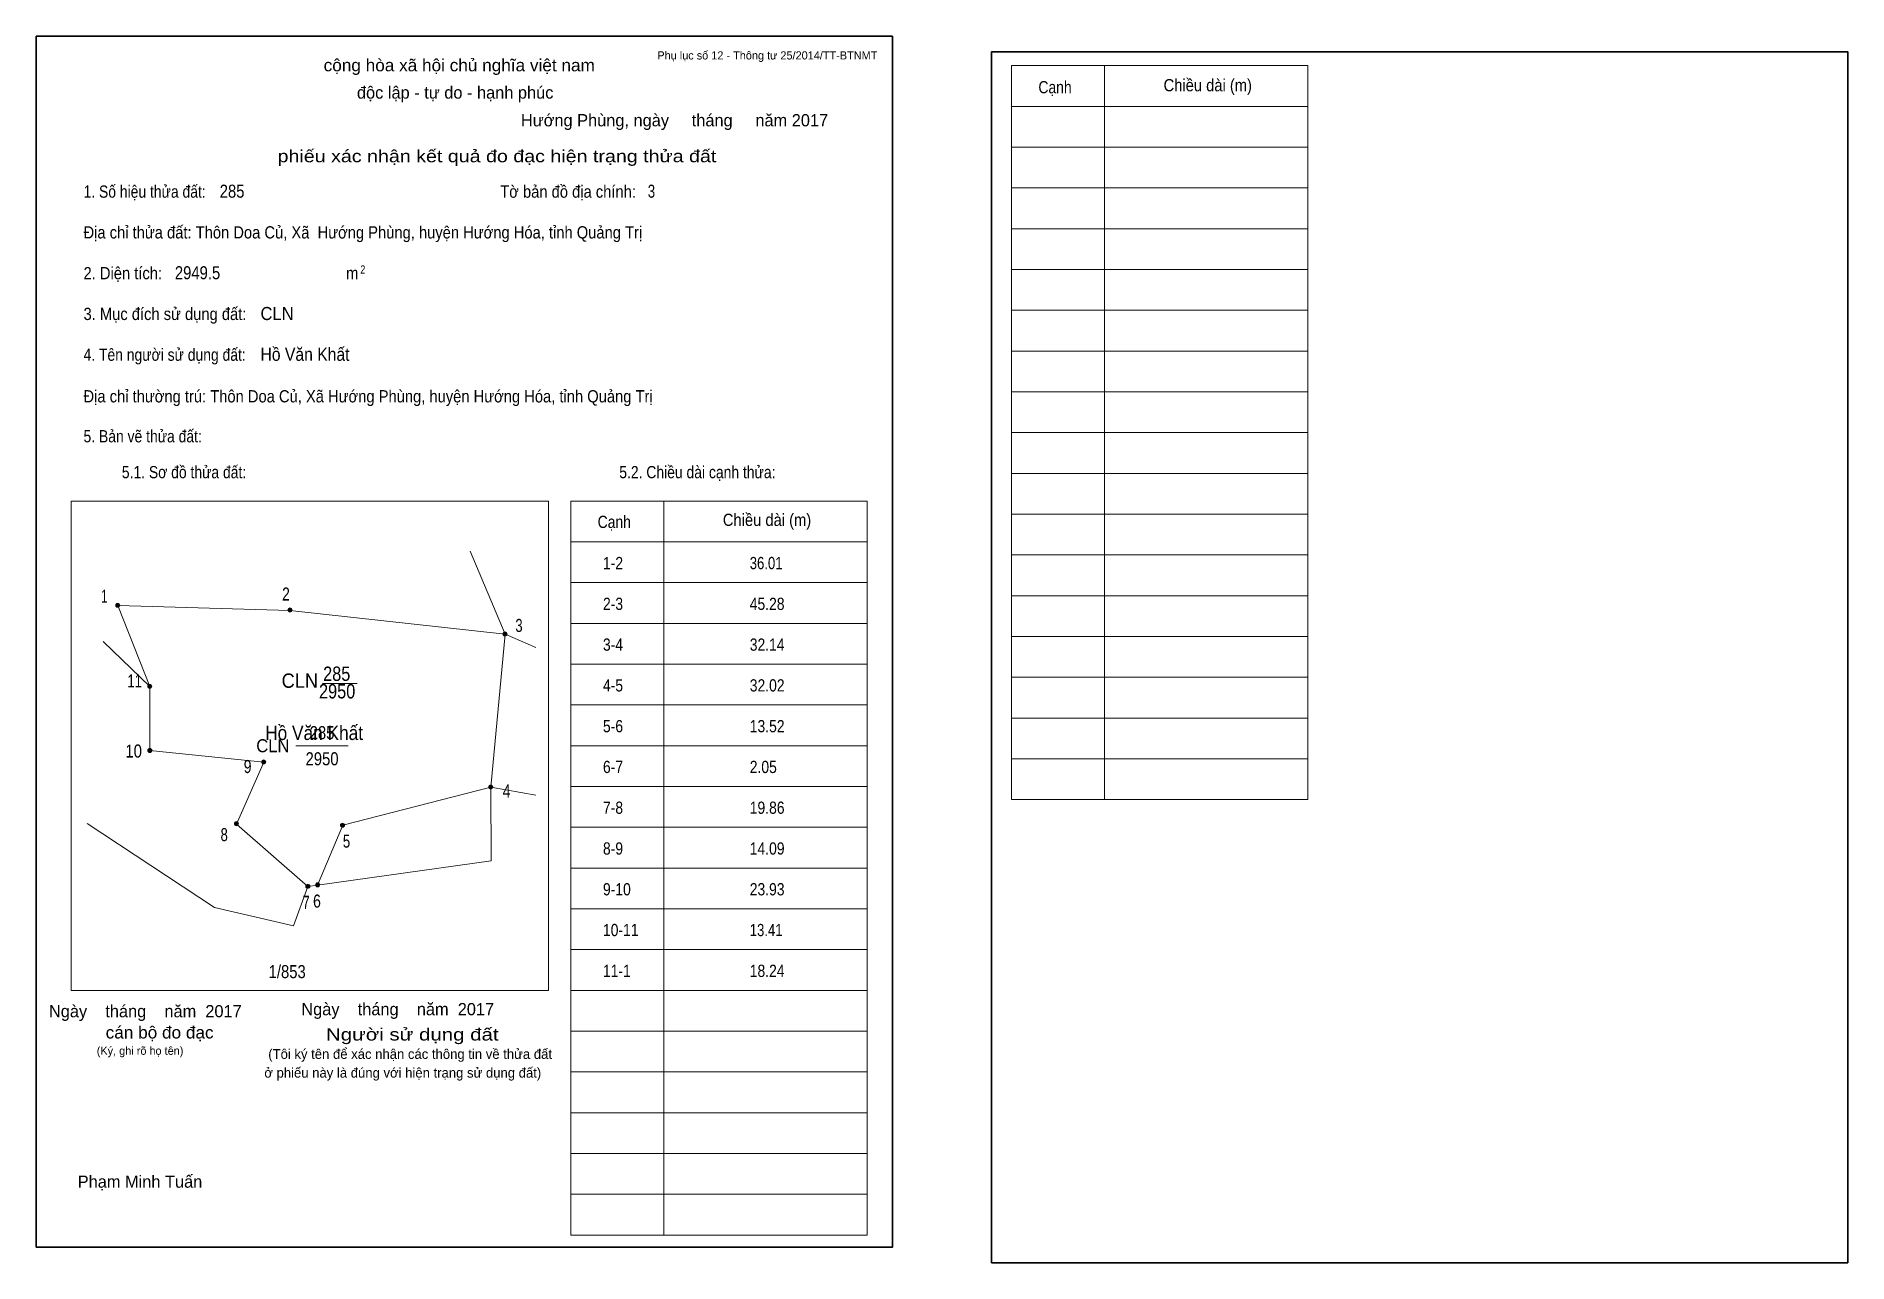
# Model space of a CAD drawing. Header units: centimetres. Extents: x 0 to 44.4, y -0.4 to 29.7.
import ezdxf
from ezdxf.enums import TextEntityAlignment as Align

# ---------------------------------------------------------------- set-up
doc = ezdxf.new("R2010")
doc.units = ezdxf.units.CM
doc.header["$LTSCALE"] = 0.12
for name, color, linetype in [('2', 7, 'Continuous'), ('3', 7, 'Continuous'), ('30', 7, 'Continuous'), ('34', 7, 'Continuous'), ('4', 7, 'Continuous'), ('5', 7, 'Continuous')]:
    doc.layers.add(name, color=color, linetype=linetype)
for name, color, linetype, lineweight in [('32', 7, 'Continuous', 13), ('33', 7, 'Continuous', 13), ('6', 7, 'Continuous', 13), ('63', 7, 'Continuous', 13), ('7', 7, 'Continuous', 13)]:
    doc.layers.add(name, color=color, linetype=linetype, lineweight=lineweight)

msp = doc.modelspace()

# ---------------------------------------------------------------- hatches: boundary and pattern name
at = {"layer": '32'}
for points in [[(2.05, 15.7458, 1), (1.95, 15.7458, 1)], [(6.2722, 15.6285, 1), (6.1722, 15.6285, 1)], [(11.55, 15.0421, 1), (11.45, 15.0421, 1)], [(2.8346, 13.7555, 1), (2.7346, 13.7555, 1)], [(2.837, 12.1827, 1), (2.737, 12.1827, 1)], [(5.6295, 11.9001, 1), (5.5295, 11.9001, 1)], [(11.1981, 11.289, 1), (11.0981, 11.289, 1)], [(4.9598, 10.3894, 1), (4.8598, 10.3894, 1)], [(7.5623, 10.3507, 1), (7.4623, 10.3507, 1)], [(6.712, 8.8542, 1), (6.612, 8.8542, 1)], [(6.9501, 8.8882, 1), (6.8501, 8.8882, 1)]]:
    msp.add_hatch(color=256, dxfattribs=at).paths.add_polyline_path(points)

# ---------------------------------------------------------------- linework, layer by layer
for centre in [(2, 15.7458), (6.2222, 15.6285), (11.5, 15.0421), (2.7846, 13.7555), (2.787, 12.1827), (5.5795, 11.9001), (11.1481, 11.289), (4.9098, 10.3894), (7.5123, 10.3507), (6.662, 8.8542), (6.9001, 8.8882)]:
    msp.add_circle(centre, 0.05, dxfattribs=at)
at = {"layer": '33'}
msp.add_line((6.37, 12.3), (7.65, 12.3), dxfattribs=at)
at = {"layer": '6'}
for p, q in [((11.5, 15.04), (10.64, 17.07)), ((2.79, 13.75), (2, 15.74)), ((1.64, 14.86), (2.79, 13.75)), ((11.5, 15.04), (11.15, 11.28)), ((11.5, 15.04), (12.25, 14.71)), ((2.79, 13.75), (2.79, 12.18))]:
    msp.add_line(p, q, dxfattribs=at)
for points in [[(11.5, 15.04), (6.22, 15.62), (2, 15.74)], [(6.66, 8.85), (4.91, 10.38), (5.58, 11.9), (2.79, 12.18)], [(6.66, 8.85), (6.9, 8.88), (11.16, 9.48), (11.15, 11.28), (12.25, 11.09)], [(11.15, 11.28), (7.52, 10.35), (6.9, 8.88)], [(6.66, 8.85), (6.31, 7.88), (4.37, 8.33), (1.25, 10.39)]]:
    msp.add_lwpolyline(points, dxfattribs=at)
at = {"layer": '63'}
for p, q in [((23.92, 28.98), (31.19, 28.98)), ((23.92, 10.98), (23.92, 28.98)), ((26.2, 10.98), (26.2, 28.98)), ((31.19, 10.98), (31.19, 28.98)), ((23.92, 27.98), (31.19, 27.98)), ((23.92, 26.98), (31.19, 26.98)), ((23.92, 25.98), (31.19, 25.98)), ((23.92, 24.98), (31.19, 24.98)), ((23.92, 23.98), (31.19, 23.98)), ((23.92, 22.98), (31.19, 22.98)), ((23.92, 21.98), (31.19, 21.98)), ((23.92, 20.98), (31.19, 20.98)), ((23.92, 19.98), (31.19, 19.98)), ((23.92, 18.98), (31.19, 18.98)), ((0.86, 18.3), (12.56, 18.3)), ((0.86, 6.3), (0.86, 18.3)), ((12.56, 6.3), (12.56, 18.3)), ((13.11, 18.3), (20.38, 18.3)), ((13.11, 0.3), (13.11, 18.3)), ((15.39, 0.3), (15.39, 18.3)), ((20.38, 0.3), (20.38, 18.3)), ((23.92, 17.98), (31.19, 17.98)), ((13.11, 17.3), (20.38, 17.3)), ((23.92, 16.98), (31.19, 16.98)), ((13.11, 16.3), (20.38, 16.3)), ((23.92, 15.98), (31.19, 15.98)), ((13.11, 15.3), (20.38, 15.3)), ((23.92, 14.98), (31.19, 14.98)), ((13.11, 14.3), (20.38, 14.3)), ((23.92, 13.98), (31.19, 13.98)), ((13.11, 13.3), (20.38, 13.3)), ((23.92, 12.98), (31.19, 12.98)), ((13.11, 12.3), (20.38, 12.3)), ((23.92, 11.98), (31.19, 11.98)), ((13.11, 11.3), (20.38, 11.3)), ((23.92, 10.98), (31.19, 10.98)), ((13.11, 10.3), (20.38, 10.3)), ((13.11, 9.3), (20.38, 9.3)), ((13.11, 8.3), (20.38, 8.3)), ((13.11, 7.3), (20.38, 7.3)), ((0.86, 6.3), (12.56, 6.3)), ((13.11, 6.3), (20.38, 6.3)), ((13.11, 5.3), (20.38, 5.3)), ((13.11, 4.3), (20.38, 4.3)), ((13.11, 3.3), (20.38, 3.3)), ((13.11, 2.3), (20.38, 2.3)), ((13.11, 1.3), (20.38, 1.3)), ((13.11, 0.3), (20.38, 0.3))]:
    msp.add_line(p, q, dxfattribs=at)
at = {"layer": '63', "lineweight": 35}
for points in [[(0, 0), (0, 29.7), (21, 29.7), (21, 0)], [(23.43, -0.38), (23.43, 29.32), (44.43, 29.32), (44.43, -0.38)]]:
    msp.add_lwpolyline(points, close=True, dxfattribs=at)
at = {"layer": '7'}
msp.add_line((7.02, 13.83), (7.87, 13.83), dxfattribs=at)

# ---------------------------------------------------------------- texts
at = {"layer": '2', "width": 0.9}
msp.add_text('Hồ Văn Khất', height=0.3518, dxfattribs=at).set_placement((6.815, 12.44), align=Align.CENTER)
at = {"layer": '3', "width": 0.95}
msp.add_text('CLN', height=0.3518, dxfattribs=at).set_placement((6.465, 13.72), align=Align.CENTER)
at = {"layer": '30'}
for s, height, width, p in [('1-2', 0.3, 0.85, (13.9, 16.63)), ('36.01', 0.3, 0.8, (17.5, 16.63)), ('2-3', 0.3, 0.85, (13.9, 15.63)), ('45.28', 0.3, 0.85, (17.5, 15.63)), ('3-4', 0.3, 0.85, (13.9, 14.63)), ('32.14', 0.3, 0.85, (17.5, 14.63)), ('4-5', 0.3, 0.85, (13.9, 13.63)), ('32.02', 0.3, 0.85, (17.5, 13.63)), ('5-6', 0.3, 0.85, (13.9, 12.63)), ('13.52', 0.3, 0.85, (17.5, 12.63)), ('6-7', 0.3, 0.85, (13.9, 11.63)), ('2.05', 0.3, 0.85, (17.5, 11.63)), ('7-8', 0.3, 0.85, (13.9, 10.63)), ('19.86', 0.3, 0.85, (17.5, 10.63)), ('8-9', 0.3, 0.85, (13.9, 9.63)), ('14.09', 0.3, 0.85, (17.5, 9.63)), ('9-10', 0.3, 0.85, (13.9, 8.63)), ('23.93', 0.3, 0.85, (17.5, 8.63)), ('10-11', 0.3, 0.85, (13.9, 7.63)), ('13.41', 0.3, 0.8, (17.5, 7.63)), ('1/853', 0.32, 0.85, (5.7, 6.6)), ('11-1', 0.3, 0.85, (13.9, 6.63)), ('18.24', 0.3, 0.85, (17.5, 6.63))]:
    msp.add_text(s, height=height, dxfattribs=dict(at, width=width)).set_placement(p)
at = {"layer": '32'}
for s, width, p in [('1', 0.65, (1.67, 15.81)), ('2', 0.8, (6.125, 15.86)), ('3', 0.75, (11.84, 15.09)), ('11', 0.75, (2.415, 13.73)), ('10', 0.85, (2.39, 12.01)), ('9', 0.8, (5.185, 11.63)), ('4', 0.8, (11.535, 11.03)), ('8', 0.75, (4.61, 9.96)), ('5', 0.75, (7.61, 9.8)), ('7', 0.75, (6.62, 8.3)), ('6', 0.8, (6.885, 8.33))]:
    msp.add_text(s, height=0.32, dxfattribs=dict(at, width=width)).set_placement(p, align=Align.CENTER)
at = {"layer": '33', "width": 0.95}
msp.add_text('CLN', height=0.32, dxfattribs=at).set_placement((6.21, 12.14), align=Align.RIGHT)
at = {"layer": '33', "width": 0.85}
for s, p in [('285', (7.01, 12.46)), ('2950', (7.01, 11.82))]:
    msp.add_text(s, height=0.32, dxfattribs=at).set_placement(p, align=Align.CENTER)
at = {"layer": '34'}
for s, width, p in [('285', 0.85, (4.5, 25.74)), ('3', 0.75, (15, 25.74)), ('2949.5', 0.85, (3.4, 23.74)), ('CLN', 0.95, (5.5, 22.74)), ('Hồ Văn Khất', 0.9, (5.5, 21.74))]:
    msp.add_text(s, height=0.32, dxfattribs=dict(at, width=width)).set_placement(p)
at = {"layer": '4', "width": 0.85}
msp.add_text('285', height=0.3518, dxfattribs=at).set_placement((7.37, 13.89), align=Align.CENTER)
at = {"layer": '5', "width": 0.85}
msp.add_text('2950', height=0.3518, dxfattribs=at).set_placement((7.38, 13.46), align=Align.CENTER)
at = {"layer": '63'}
for s, height, p in [('Phụ lục số 12 - Thông tư 25/2014/TT-BTNMT', 0.2, (20.63, 29.13)), ('Ngày    tháng    năm  2017', 0.3, (5.04, 5.64)), ('Ngày    tháng    năm  2017', 0.3, (11.23, 5.69)), ('(Ký, ghi rõ họ tên)', 0.2, (3.61, 4.72))]:
    msp.add_text(s, height=height, dxfattribs=at).set_placement(p, align=Align.RIGHT)
at = {"layer": '63', "width": 1.05}
msp.add_text('cộng hòa xã hội chủ nghĩa việt nam', height=0.3, dxfattribs=at).set_placement((10.375, 28.84), align=Align.CENTER)
at = {"layer": '63'}
for s, height, p in [('độc lập - tự do - hạnh phúc', 0.3, (10.275, 28.17)), ('Hướng Phùng, ngày     tháng     năm 2017', 0.3, (15.655, 27.49)), ('(Tôi ký tên để xác nhận các thông tin về thửa đất ', 0.24, (9.215, 4.62)), ('ở phiếu này là đúng với hiện trạng sử dụng đất)', 0.24, (8.99, 4.16)), ('Phạm Minh Tuấn', 0.3, (2.545, 1.46))]:
    msp.add_text(s, height=height, dxfattribs=at).set_placement(p, align=Align.CENTER)
for s, height, width, p in [('Cạnh', 0.3, 0.85, (24.58, 28.3)), ('Chiều dài (m)', 0.3, 0.9, (27.65, 28.35)), ('1. Số hiệu thửa đất:', 0.3, 0.85, (1.16, 25.74)), ('Tờ bản đồ địa chính:', 0.3, 0.9, (11.38, 25.74)), ('Địa chỉ thửa đất: Thôn Doa Củ, Xã  Hướng Phùng, huyện Hướng Hóa, tỉnh Quảng Trị', 0.3, 0.9, (1.16, 24.74)), ('2. Diện tích:', 0.3, 0.9, (1.16, 23.74)), ('2', 0.2, 0.8, (7.95, 23.88)), ('m', 0.3, 0.9, (7.6, 23.74)), ('3. Mục đích sử dụng đất:', 0.3, 0.9, (1.16, 22.74)), ('4. Tên người sử dụng đất:', 0.3, 0.85, (1.16, 21.74)), ('Địa chỉ thường trú: Thôn Doa Củ, Xã Hướng Phùng, huyện Hướng Hóa, tỉnh Quảng Trị', 0.3, 0.9, (1.16, 20.72)), ('5. Bản vẽ thửa đất:', 0.3, 0.85, (1.16, 19.74)), ('5.1. Sơ đồ thửa đất:', 0.3, 0.85, (2.1, 18.86)), ('5.2. Chiều dài cạnh thửa:', 0.3, 0.85, (14.3, 18.86)), ('Cạnh', 0.3, 0.85, (13.77, 17.64)), ('Chiều dài (m)', 0.3, 0.9, (16.84, 17.69))]:
    msp.add_text(s, height=height, dxfattribs=dict(at, width=width)).set_placement(p)
for s, width, p in [('phiếu xác nhận kết quả đo đạc hiện trạng thửa đất', 1.2, (16.68, 26.61)), ('cán bộ đo đạc', 1.05, (4.35, 5.12)), ('Người sử dụng đất', 1.25, (11.34, 5.07))]:
    msp.add_text(s, height=0.3, dxfattribs=dict(at, width=width)).set_placement(p, align=Align.RIGHT)

doc.saveas('drawing.dxf')
